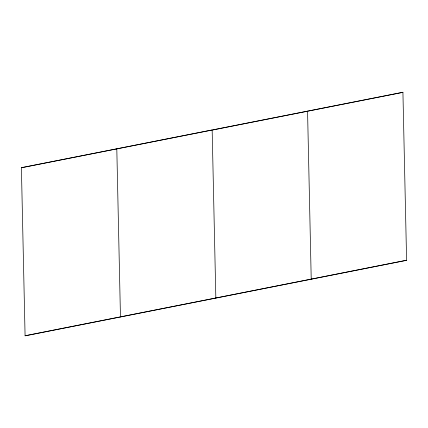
<?xml version="1.0" encoding="UTF-8"?>
<svg xmlns="http://www.w3.org/2000/svg" width="428" height="428" viewBox="0 0 428 428"><rect width="100%" height="100%" fill="white"/><g stroke="black" fill="none" stroke-linecap="round" stroke-linejoin="round"><path stroke-width="0.64" d="M402.919 92.202L406.6 260.278L25.081 335.798L21.4 167.722L402.941 92.309L212.839 129.941M406.6 260.278L25.081 335.798M307.561 111.189L311.22 279.158M215.84 298.038L212.16 129.962L21.4 167.722M116.807 148.949L120.461 316.918"/></g></svg>
